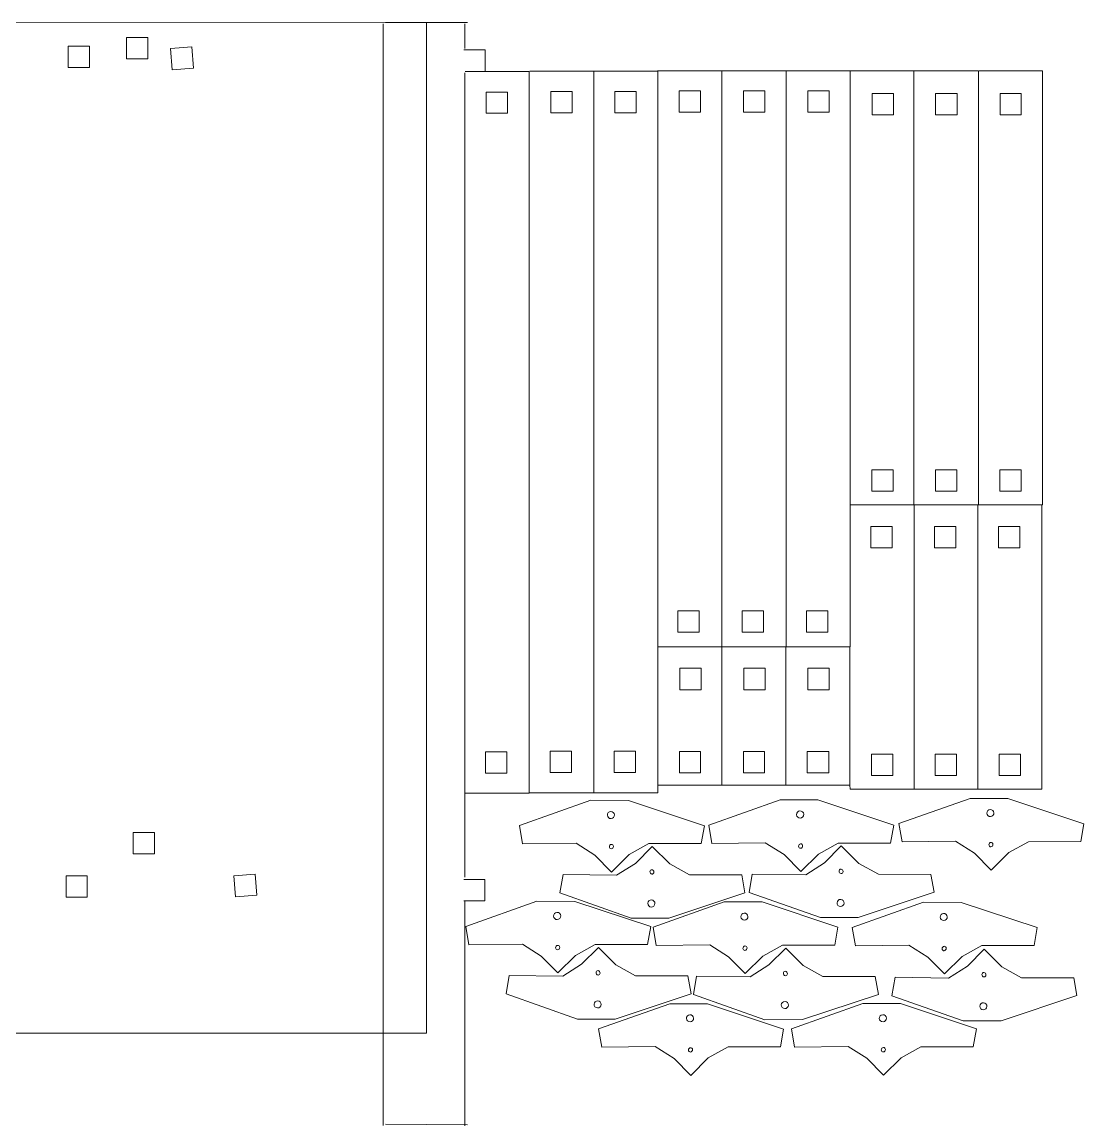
# Model space of a CAD drawing. Header units: inches. Extents: x -12 to 12, y -13.7 to 10.8.
# Drawn here: x -0.22 to 11.54, y -1.44 to 10.78 of the extents above; entities that cross this region are included whole.
import ezdxf

# ---------------------------------------------------------------- set-up
doc = ezdxf.new("R2010")
doc.units = ezdxf.units.IN
doc.header["$MEASUREMENT"] = 0
doc.layers.add('Layer 1', color=7, linetype='Continuous')

msp = doc.modelspace()

# ---------------------------------------------------------------- linework, layer by layer
at = {"layer": 'Layer 1', "color": 240, "lineweight": 9}
for points in [[(6.112, 2.247), (6.821, 2.247), (6.821, 10.238), (6.112, 10.238), (6.112, 2.247)], [(8.24, 3.862), (8.949, 3.862), (8.949, 10.24), (8.24, 10.24), (8.24, 3.862)], [(10.37, 5.437), (11.079, 5.437), (11.079, 10.24), (10.37, 10.24), (10.37, 5.437)], [(4.917, 9.771), (5.153, 9.771), (5.153, 10.007), (4.917, 10.007), (4.917, 9.771)], [(5.633, 9.776), (5.869, 9.776), (5.869, 10.012), (5.633, 10.012), (5.633, 9.776)], [(6.342, 9.776), (6.578, 9.776), (6.578, 10.012), (6.342, 10.012), (6.342, 9.776)], [(7.055, 9.784), (7.292, 9.784), (7.292, 10.02), (7.055, 10.02), (7.055, 9.784)], [(7.768, 9.784), (8.004, 9.784), (8.004, 10.02), (7.768, 10.02), (7.768, 9.784)], [(8.481, 9.784), (8.717, 9.784), (8.717, 10.02), (8.481, 10.02), (8.481, 9.784)], [(9.193, 9.755), (9.429, 9.755), (9.429, 9.992), (9.193, 9.992), (9.193, 9.755)], [(9.897, 9.755), (10.134, 9.755), (10.134, 9.992), (9.897, 9.992), (9.897, 9.755)], [(10.61, 9.755), (10.846, 9.755), (10.846, 9.992), (10.61, 9.992), (10.61, 9.755)], [(9.19, 5.587), (9.426, 5.587), (9.426, 5.823), (9.19, 5.823), (9.19, 5.587)], [(9.895, 5.587), (10.131, 5.587), (10.131, 5.823), (9.895, 5.823), (9.895, 5.587)], [(10.607, 5.587), (10.843, 5.587), (10.843, 5.823), (10.607, 5.823), (10.607, 5.587)], [(10.365, 2.287), (11.073, 2.287), (11.073, 5.437), (10.365, 5.437), (10.365, 2.287)], [(9.18, 4.958), (9.416, 4.958), (9.416, 5.194), (9.18, 5.194), (9.18, 4.958)], [(9.885, 4.958), (10.121, 4.958), (10.121, 5.194), (9.885, 5.194), (9.885, 4.958)], [(10.593, 4.958), (10.83, 4.958), (10.83, 5.194), (10.593, 5.194), (10.593, 4.958)], [(7.04, 4.024), (7.276, 4.024), (7.276, 4.261), (7.04, 4.261), (7.04, 4.024)], [(7.753, 4.024), (7.989, 4.024), (7.989, 4.261), (7.753, 4.261), (7.753, 4.024)], [(8.465, 4.024), (8.701, 4.024), (8.701, 4.261), (8.465, 4.261), (8.465, 4.024)], [(7.063, 3.388), (7.3, 3.388), (7.3, 3.625), (7.063, 3.625), (7.063, 3.388)], [(7.772, 3.388), (8.008, 3.388), (8.008, 3.625), (7.772, 3.625), (7.772, 3.388)], [(8.481, 3.388), (8.717, 3.388), (8.717, 3.625), (8.481, 3.625), (8.481, 3.388)], [(4.91, 2.465), (5.146, 2.465), (5.146, 2.701), (4.91, 2.701), (4.91, 2.465)], [(5.626, 2.47), (5.862, 2.47), (5.862, 2.706), (5.626, 2.706), (5.626, 2.47)], [(6.335, 2.47), (6.571, 2.47), (6.571, 2.706), (6.335, 2.706), (6.335, 2.47)], [(7.058, 2.466), (7.294, 2.466), (7.294, 2.703), (7.058, 2.703), (7.058, 2.466)], [(7.767, 2.466), (8.003, 2.466), (8.003, 2.703), (7.767, 2.703), (7.767, 2.466)], [(8.475, 2.466), (8.712, 2.466), (8.712, 2.703), (8.475, 2.703), (8.475, 2.466)], [(9.188, 2.437), (9.424, 2.437), (9.424, 2.673), (9.188, 2.673), (9.188, 2.437)], [(9.892, 2.437), (10.129, 2.437), (10.129, 2.673), (9.892, 2.673), (9.892, 2.437)], [(10.601, 2.437), (10.837, 2.437), (10.837, 2.673), (10.601, 2.673), (10.601, 2.437)]]:
    msp.add_lwpolyline(points, close=True, dxfattribs=at)
at = {"layer": 'Layer 1', "color": 250, "lineweight": 18}
msp.add_open_spline([(4.257, 10.776), (4.257, 10.776), (-11.985, 10.781), (-11.985, 10.781)], degree=3, dxfattribs=at)
msp.add_open_spline([(-11.969, -0.416), (-11.969, -0.416), (4.257, -0.416), (4.257, -0.416), (4.257, -0.416), (4.257, -0.416), (4.257, 10.776), (4.257, 10.776)], degree=3, knots=[0, 0, 0, 0, 0.333333, 0.333333, 0.333333, 0.333333, 1, 1, 1, 1], dxfattribs=at)
at = {"layer": 'Layer 1', "color": 240, "lineweight": 9}
for points in [[(3.778, -1.439), (3.778, -1.439), (3.778, 10.762), (3.778, 10.762)], [(3.804, 10.776), (3.804, 10.776), (4.71, 10.776), (4.71, 10.776)], [(4.683, 10.762), (4.683, 10.762), (4.683, 10.489), (4.683, 10.489)], [(4.683, 10.218), (4.683, 10.218), (4.683, 1.312), (4.683, 1.312)], [(6.112, 10.238), (6.112, 10.238), (5.403, 10.238), (5.403, 10.238)], [(7.524, 10.24), (7.524, 10.24), (6.815, 10.24), (6.815, 10.24)], [(9.661, 10.24), (9.661, 10.24), (8.953, 10.24), (8.953, 10.24)], [(8.953, 5.437), (8.953, 5.437), (9.661, 5.437), (9.661, 5.437)], [(6.815, 3.862), (6.815, 3.862), (7.524, 3.862), (7.524, 3.862)], [(8.238, 2.331), (8.238, 2.331), (7.53, 2.331), (7.53, 2.331)], [(5.403, 2.247), (5.403, 2.247), (6.112, 2.247), (6.112, 2.247)], [(9.656, 2.287), (9.656, 2.287), (10.365, 2.287), (10.365, 2.287)], [(4.683, 1.052), (4.683, 1.052), (4.683, -1.443), (4.683, -1.443)], [(3.78, -0.416), (3.78, -0.416), (-11.969, -0.416), (-11.969, -0.416)], [(4.71, -1.429), (4.71, -1.429), (3.804, -1.425), (3.804, -1.425)]]:
    msp.add_open_spline(points, degree=3, dxfattribs=at)
for points, knots in [([(0.289, 10.278), (0.289, 10.278), (0.289, 10.514), (0.289, 10.514), (0.289, 10.514), (0.289, 10.514), (0.525, 10.514), (0.525, 10.514), (0.525, 10.514), (0.525, 10.514), (0.525, 10.278), (0.525, 10.278), (0.525, 10.278), (0.525, 10.278), (0.289, 10.278), (0.289, 10.278)], [0, 0, 0, 0, 0.2, 0.2, 0.2, 0.2, 0.4, 0.4, 0.4, 0.4, 0.6, 0.6, 0.6, 0.6, 1, 1, 1, 1]), ([(0.935, 10.373), (0.935, 10.373), (0.935, 10.609), (0.935, 10.609), (0.935, 10.609), (0.935, 10.609), (1.171, 10.609), (1.171, 10.609), (1.171, 10.609), (1.171, 10.609), (1.171, 10.373), (1.171, 10.373), (1.171, 10.373), (1.171, 10.373), (0.935, 10.373), (0.935, 10.373)], [0, 0, 0, 0, 0.2, 0.2, 0.2, 0.2, 0.4, 0.4, 0.4, 0.4, 0.6, 0.6, 0.6, 0.6, 1, 1, 1, 1]), ([(1.44, 10.253), (1.44, 10.253), (1.421, 10.489), (1.421, 10.489), (1.421, 10.489), (1.421, 10.489), (1.657, 10.507), (1.657, 10.507), (1.657, 10.507), (1.657, 10.507), (1.675, 10.272), (1.675, 10.272), (1.675, 10.272), (1.675, 10.272), (1.44, 10.253), (1.44, 10.253)], [0, 0, 0, 0, 0.2, 0.2, 0.2, 0.2, 0.4, 0.4, 0.4, 0.4, 0.6, 0.6, 0.6, 0.6, 1, 1, 1, 1]), ([(4.67, 10.474), (4.67, 10.474), (4.907, 10.474), (4.907, 10.474), (4.907, 10.474), (4.907, 10.474), (4.907, 10.237), (4.907, 10.237)], [0, 0, 0, 0, 0.333333, 0.333333, 0.333333, 0.333333, 1, 1, 1, 1]), ([(4.687, 2.241), (4.687, 2.241), (5.396, 2.241), (5.396, 2.241), (5.396, 2.241), (5.396, 2.241), (5.396, 10.233), (5.396, 10.233), (5.396, 10.233), (5.396, 10.233), (4.687, 10.233), (4.687, 10.233)], [0, 0, 0, 0, 0.25, 0.25, 0.25, 0.25, 0.5, 0.5, 0.5, 0.5, 1, 1, 1, 1]), ([(8.236, 10.24), (8.236, 10.24), (7.528, 10.24), (7.528, 10.24), (7.528, 10.24), (7.528, 10.24), (7.528, 3.862), (7.528, 3.862), (7.528, 3.862), (7.528, 3.862), (8.236, 3.862), (8.236, 3.862)], [0, 0, 0, 0, 0.25, 0.25, 0.25, 0.25, 0.5, 0.5, 0.5, 0.5, 1, 1, 1, 1]), ([(10.366, 10.24), (10.366, 10.24), (9.657, 10.24), (9.657, 10.24), (9.657, 10.24), (9.657, 10.24), (9.657, 5.437), (9.657, 5.437), (9.657, 5.437), (9.657, 5.437), (10.366, 5.437), (10.366, 5.437)], [0, 0, 0, 0, 0.25, 0.25, 0.25, 0.25, 0.5, 0.5, 0.5, 0.5, 1, 1, 1, 1]), ([(8.947, 2.331), (8.947, 2.331), (8.951, 2.287), (8.951, 2.287), (8.951, 2.287), (8.951, 2.287), (9.66, 2.287), (9.66, 2.287), (9.66, 2.287), (9.66, 2.287), (9.66, 5.437), (9.66, 5.437)], [0, 0, 0, 0, 0.25, 0.25, 0.25, 0.25, 0.5, 0.5, 0.5, 0.5, 1, 1, 1, 1]), ([(7.53, 3.867), (7.53, 3.867), (7.53, 2.331), (7.53, 2.331), (7.53, 2.331), (7.53, 2.331), (6.821, 2.331), (6.821, 2.331)], [0, 0, 0, 0, 0.333333, 0.333333, 0.333333, 0.333333, 1, 1, 1, 1]), ([(8.947, 3.867), (8.947, 3.867), (8.947, 2.331), (8.947, 2.331), (8.947, 2.331), (8.947, 2.331), (8.238, 2.331), (8.238, 2.331), (8.238, 2.331), (8.238, 2.331), (8.238, 3.867), (8.238, 3.867)], [0, 0, 0, 0, 0.25, 0.25, 0.25, 0.25, 0.5, 0.5, 0.5, 0.5, 1, 1, 1, 1]), ([(5.322, 1.68), (5.322, 1.68), (5.915, 1.688), (5.915, 1.688), (5.915, 1.688), (5.915, 1.688), (6.123, 1.556), (6.123, 1.556), (6.123, 1.556), (6.123, 1.556), (6.308, 1.369), (6.308, 1.369), (6.308, 1.369), (6.308, 1.369), (6.503, 1.562), (6.503, 1.562), (6.503, 1.562), (6.503, 1.562), (6.721, 1.683), (6.721, 1.683), (6.721, 1.683), (6.721, 1.683), (7.301, 1.684), (7.301, 1.684), (7.301, 1.684), (7.301, 1.684), (7.336, 1.882), (7.336, 1.882), (7.336, 1.882), (7.336, 1.882), (6.495, 2.162), (6.495, 2.162), (6.495, 2.162), (6.495, 2.162), (6.077, 2.163), (6.077, 2.163), (6.077, 2.163), (6.077, 2.163), (5.288, 1.883), (5.288, 1.883), (5.288, 1.883), (5.288, 1.883), (5.322, 1.68), (5.322, 1.68)], [0, 0, 0, 0, 0.083333, 0.083333, 0.083333, 0.083333, 0.166667, 0.166667, 0.166667, 0.166667, 0.25, 0.25, 0.25, 0.25, 0.333333, 0.333333, 0.333333, 0.333333, 0.416667, 0.416667, 0.416667, 0.416667, 0.5, 0.5, 0.5, 0.5, 0.583333, 0.583333, 0.583333, 0.583333, 0.666667, 0.666667, 0.666667, 0.666667, 0.75, 0.75, 0.75, 0.75, 0.833333, 0.833333, 0.833333, 0.833333, 1, 1, 1, 1]), ([(7.418, 1.685), (7.418, 1.685), (8.01, 1.693), (8.01, 1.693), (8.01, 1.693), (8.01, 1.693), (8.219, 1.562), (8.219, 1.562), (8.219, 1.562), (8.219, 1.562), (8.404, 1.375), (8.404, 1.375), (8.404, 1.375), (8.404, 1.375), (8.599, 1.568), (8.599, 1.568), (8.599, 1.568), (8.599, 1.568), (8.817, 1.689), (8.817, 1.689), (8.817, 1.689), (8.817, 1.689), (9.397, 1.689), (9.397, 1.689), (9.397, 1.689), (9.397, 1.689), (9.432, 1.887), (9.432, 1.887), (9.432, 1.887), (9.432, 1.887), (8.591, 2.168), (8.591, 2.168), (8.591, 2.168), (8.591, 2.168), (8.173, 2.168), (8.173, 2.168), (8.173, 2.168), (8.173, 2.168), (7.383, 1.889), (7.383, 1.889), (7.383, 1.889), (7.383, 1.889), (7.418, 1.685), (7.418, 1.685)], [0, 0, 0, 0, 0.083333, 0.083333, 0.083333, 0.083333, 0.166667, 0.166667, 0.166667, 0.166667, 0.25, 0.25, 0.25, 0.25, 0.333333, 0.333333, 0.333333, 0.333333, 0.416667, 0.416667, 0.416667, 0.416667, 0.5, 0.5, 0.5, 0.5, 0.583333, 0.583333, 0.583333, 0.583333, 0.666667, 0.666667, 0.666667, 0.666667, 0.75, 0.75, 0.75, 0.75, 0.833333, 0.833333, 0.833333, 0.833333, 1, 1, 1, 1]), ([(9.525, 1.702), (9.525, 1.702), (10.118, 1.71), (10.118, 1.71), (10.118, 1.71), (10.118, 1.71), (10.326, 1.578), (10.326, 1.578), (10.326, 1.578), (10.326, 1.578), (10.512, 1.391), (10.512, 1.391), (10.512, 1.391), (10.512, 1.391), (10.706, 1.584), (10.706, 1.584), (10.706, 1.584), (10.706, 1.584), (10.925, 1.705), (10.925, 1.705), (10.925, 1.705), (10.925, 1.705), (11.504, 1.706), (11.504, 1.706), (11.504, 1.706), (11.504, 1.706), (11.539, 1.904), (11.539, 1.904), (11.539, 1.904), (11.539, 1.904), (10.698, 2.184), (10.698, 2.184), (10.698, 2.184), (10.698, 2.184), (10.28, 2.185), (10.28, 2.185), (10.28, 2.185), (10.28, 2.185), (9.491, 1.905), (9.491, 1.905), (9.491, 1.905), (9.491, 1.905), (9.525, 1.702), (9.525, 1.702)], [0, 0, 0, 0, 0.083333, 0.083333, 0.083333, 0.083333, 0.166667, 0.166667, 0.166667, 0.166667, 0.25, 0.25, 0.25, 0.25, 0.333333, 0.333333, 0.333333, 0.333333, 0.416667, 0.416667, 0.416667, 0.416667, 0.5, 0.5, 0.5, 0.5, 0.583333, 0.583333, 0.583333, 0.583333, 0.666667, 0.666667, 0.666667, 0.666667, 0.75, 0.75, 0.75, 0.75, 0.833333, 0.833333, 0.833333, 0.833333, 1, 1, 1, 1]), ([(6.286, 1.963), (6.307, 1.956), (6.329, 1.967), (6.337, 1.987), (6.337, 1.987), (6.344, 2.007), (6.334, 2.03), (6.313, 2.037), (6.313, 2.037), (6.293, 2.045), (6.27, 2.034), (6.263, 2.014), (6.263, 2.014), (6.255, 1.993), (6.266, 1.971), (6.286, 1.963)], [0, 0, 0, 0, 0.2, 0.2, 0.2, 0.2, 0.4, 0.4, 0.4, 0.4, 0.6, 0.6, 0.6, 0.6, 1, 1, 1, 1]), ([(8.382, 1.969), (8.403, 1.962), (8.425, 1.972), (8.433, 1.993), (8.433, 1.993), (8.44, 2.013), (8.43, 2.036), (8.409, 2.043), (8.409, 2.043), (8.389, 2.05), (8.366, 2.04), (8.359, 2.019), (8.359, 2.019), (8.351, 1.999), (8.362, 1.976), (8.382, 1.969)], [0, 0, 0, 0, 0.2, 0.2, 0.2, 0.2, 0.4, 0.4, 0.4, 0.4, 0.6, 0.6, 0.6, 0.6, 1, 1, 1, 1]), ([(10.49, 1.985), (10.51, 1.978), (10.533, 1.988), (10.54, 2.009), (10.54, 2.009), (10.547, 2.029), (10.537, 2.052), (10.516, 2.059), (10.516, 2.059), (10.496, 2.067), (10.473, 2.056), (10.466, 2.036), (10.466, 2.036), (10.459, 2.015), (10.469, 1.993), (10.49, 1.985)], [0, 0, 0, 0, 0.2, 0.2, 0.2, 0.2, 0.4, 0.4, 0.4, 0.4, 0.6, 0.6, 0.6, 0.6, 1, 1, 1, 1]), ([(1.007, 1.571), (1.007, 1.571), (1.007, 1.807), (1.007, 1.807), (1.007, 1.807), (1.007, 1.807), (1.243, 1.807), (1.243, 1.807), (1.243, 1.807), (1.243, 1.807), (1.243, 1.571), (1.243, 1.571), (1.243, 1.571), (1.243, 1.571), (1.007, 1.571), (1.007, 1.571)], [0, 0, 0, 0, 0.2, 0.2, 0.2, 0.2, 0.4, 0.4, 0.4, 0.4, 0.6, 0.6, 0.6, 0.6, 1, 1, 1, 1]), ([(5.77, 1.341), (5.77, 1.341), (6.362, 1.333), (6.362, 1.333), (6.362, 1.333), (6.362, 1.333), (6.571, 1.465), (6.571, 1.465), (6.571, 1.465), (6.571, 1.465), (6.756, 1.652), (6.756, 1.652), (6.756, 1.652), (6.756, 1.652), (6.951, 1.459), (6.951, 1.459), (6.951, 1.459), (6.951, 1.459), (7.169, 1.338), (7.169, 1.338), (7.169, 1.338), (7.169, 1.338), (7.749, 1.337), (7.749, 1.337), (7.749, 1.337), (7.749, 1.337), (7.784, 1.139), (7.784, 1.139), (7.784, 1.139), (7.784, 1.139), (6.943, 0.859), (6.943, 0.859), (6.943, 0.859), (6.943, 0.859), (6.525, 0.858), (6.525, 0.858), (6.525, 0.858), (6.525, 0.858), (5.735, 1.138), (5.735, 1.138), (5.735, 1.138), (5.735, 1.138), (5.77, 1.341), (5.77, 1.341)], [0, 0, 0, 0, 0.083333, 0.083333, 0.083333, 0.083333, 0.166667, 0.166667, 0.166667, 0.166667, 0.25, 0.25, 0.25, 0.25, 0.333333, 0.333333, 0.333333, 0.333333, 0.416667, 0.416667, 0.416667, 0.416667, 0.5, 0.5, 0.5, 0.5, 0.583333, 0.583333, 0.583333, 0.583333, 0.666667, 0.666667, 0.666667, 0.666667, 0.75, 0.75, 0.75, 0.75, 0.833333, 0.833333, 0.833333, 0.833333, 1, 1, 1, 1]), ([(6.297, 1.628), (6.309, 1.623), (6.322, 1.63), (6.326, 1.643), (6.326, 1.643), (6.331, 1.656), (6.325, 1.67), (6.314, 1.674), (6.314, 1.674), (6.302, 1.678), (6.289, 1.671), (6.285, 1.658), (6.285, 1.658), (6.28, 1.645), (6.286, 1.632), (6.297, 1.628)], [0, 0, 0, 0, 0.2, 0.2, 0.2, 0.2, 0.4, 0.4, 0.4, 0.4, 0.6, 0.6, 0.6, 0.6, 1, 1, 1, 1]), ([(7.866, 1.347), (7.866, 1.347), (8.458, 1.339), (8.458, 1.339), (8.458, 1.339), (8.458, 1.339), (8.667, 1.471), (8.667, 1.471), (8.667, 1.471), (8.667, 1.471), (8.852, 1.658), (8.852, 1.658), (8.852, 1.658), (8.852, 1.658), (9.047, 1.465), (9.047, 1.465), (9.047, 1.465), (9.047, 1.465), (9.265, 1.344), (9.265, 1.344), (9.265, 1.344), (9.265, 1.344), (9.845, 1.343), (9.845, 1.343), (9.845, 1.343), (9.845, 1.343), (9.88, 1.145), (9.88, 1.145), (9.88, 1.145), (9.88, 1.145), (9.039, 0.865), (9.039, 0.865), (9.039, 0.865), (9.039, 0.865), (8.621, 0.864), (8.621, 0.864), (8.621, 0.864), (8.621, 0.864), (7.831, 1.144), (7.831, 1.144), (7.831, 1.144), (7.831, 1.144), (7.866, 1.347), (7.866, 1.347)], [0, 0, 0, 0, 0.083333, 0.083333, 0.083333, 0.083333, 0.166667, 0.166667, 0.166667, 0.166667, 0.25, 0.25, 0.25, 0.25, 0.333333, 0.333333, 0.333333, 0.333333, 0.416667, 0.416667, 0.416667, 0.416667, 0.5, 0.5, 0.5, 0.5, 0.583333, 0.583333, 0.583333, 0.583333, 0.666667, 0.666667, 0.666667, 0.666667, 0.75, 0.75, 0.75, 0.75, 0.833333, 0.833333, 0.833333, 0.833333, 1, 1, 1, 1]), ([(8.393, 1.633), (8.405, 1.629), (8.418, 1.636), (8.422, 1.649), (8.422, 1.649), (8.427, 1.662), (8.421, 1.676), (8.41, 1.68), (8.41, 1.68), (8.398, 1.684), (8.385, 1.677), (8.381, 1.664), (8.381, 1.664), (8.376, 1.651), (8.382, 1.637), (8.393, 1.633)], [0, 0, 0, 0, 0.2, 0.2, 0.2, 0.2, 0.4, 0.4, 0.4, 0.4, 0.6, 0.6, 0.6, 0.6, 1, 1, 1, 1]), ([(10.5, 1.649), (10.512, 1.645), (10.525, 1.652), (10.53, 1.665), (10.53, 1.665), (10.534, 1.678), (10.529, 1.692), (10.517, 1.696), (10.517, 1.696), (10.506, 1.7), (10.493, 1.693), (10.488, 1.68), (10.488, 1.68), (10.483, 1.667), (10.489, 1.654), (10.5, 1.649)], [0, 0, 0, 0, 0.2, 0.2, 0.2, 0.2, 0.4, 0.4, 0.4, 0.4, 0.6, 0.6, 0.6, 0.6, 1, 1, 1, 1]), ([(2.143, 1.093), (2.143, 1.093), (2.124, 1.328), (2.124, 1.328), (2.124, 1.328), (2.124, 1.328), (2.36, 1.347), (2.36, 1.347), (2.36, 1.347), (2.36, 1.347), (2.378, 1.111), (2.378, 1.111), (2.378, 1.111), (2.378, 1.111), (2.143, 1.093), (2.143, 1.093)], [0, 0, 0, 0, 0.2, 0.2, 0.2, 0.2, 0.4, 0.4, 0.4, 0.4, 0.6, 0.6, 0.6, 0.6, 1, 1, 1, 1]), ([(6.745, 1.394), (6.757, 1.398), (6.77, 1.391), (6.774, 1.378), (6.774, 1.378), (6.779, 1.365), (6.773, 1.351), (6.762, 1.347), (6.762, 1.347), (6.75, 1.343), (6.737, 1.35), (6.733, 1.363), (6.733, 1.363), (6.728, 1.376), (6.734, 1.39), (6.745, 1.394)], [0, 0, 0, 0, 0.2, 0.2, 0.2, 0.2, 0.4, 0.4, 0.4, 0.4, 0.6, 0.6, 0.6, 0.6, 1, 1, 1, 1]), ([(8.841, 1.399), (8.852, 1.403), (8.866, 1.396), (8.87, 1.384), (8.87, 1.384), (8.875, 1.371), (8.869, 1.357), (8.858, 1.353), (8.858, 1.353), (8.846, 1.349), (8.833, 1.356), (8.829, 1.369), (8.829, 1.369), (8.824, 1.381), (8.83, 1.395), (8.841, 1.399)], [0, 0, 0, 0, 0.2, 0.2, 0.2, 0.2, 0.4, 0.4, 0.4, 0.4, 0.6, 0.6, 0.6, 0.6, 1, 1, 1, 1]), ([(0.264, 1.09), (0.264, 1.09), (0.264, 1.327), (0.264, 1.327), (0.264, 1.327), (0.264, 1.327), (0.5, 1.327), (0.5, 1.327), (0.5, 1.327), (0.5, 1.327), (0.5, 1.09), (0.5, 1.09), (0.5, 1.09), (0.5, 1.09), (0.264, 1.09), (0.264, 1.09)], [0, 0, 0, 0, 0.2, 0.2, 0.2, 0.2, 0.4, 0.4, 0.4, 0.4, 0.6, 0.6, 0.6, 0.6, 1, 1, 1, 1]), ([(4.669, 1.286), (4.669, 1.286), (4.905, 1.286), (4.905, 1.286), (4.905, 1.286), (4.905, 1.286), (4.905, 1.05), (4.905, 1.05), (4.905, 1.05), (4.905, 1.05), (4.669, 1.05), (4.669, 1.05)], [0, 0, 0, 0, 0.25, 0.25, 0.25, 0.25, 0.5, 0.5, 0.5, 0.5, 1, 1, 1, 1]), ([(4.726, 0.562), (4.726, 0.562), (5.319, 0.57), (5.319, 0.57), (5.319, 0.57), (5.319, 0.57), (5.527, 0.438), (5.527, 0.438), (5.527, 0.438), (5.527, 0.438), (5.713, 0.251), (5.713, 0.251), (5.713, 0.251), (5.713, 0.251), (5.907, 0.444), (5.907, 0.444), (5.907, 0.444), (5.907, 0.444), (6.126, 0.565), (6.126, 0.565), (6.126, 0.565), (6.126, 0.565), (6.705, 0.566), (6.705, 0.566), (6.705, 0.566), (6.705, 0.566), (6.741, 0.764), (6.741, 0.764), (6.741, 0.764), (6.741, 0.764), (5.899, 1.044), (5.899, 1.044), (5.899, 1.044), (5.899, 1.044), (5.481, 1.045), (5.481, 1.045), (5.481, 1.045), (5.481, 1.045), (4.692, 0.765), (4.692, 0.765), (4.692, 0.765), (4.692, 0.765), (4.726, 0.562), (4.726, 0.562)], [0, 0, 0, 0, 0.083333, 0.083333, 0.083333, 0.083333, 0.166667, 0.166667, 0.166667, 0.166667, 0.25, 0.25, 0.25, 0.25, 0.333333, 0.333333, 0.333333, 0.333333, 0.416667, 0.416667, 0.416667, 0.416667, 0.5, 0.5, 0.5, 0.5, 0.583333, 0.583333, 0.583333, 0.583333, 0.666667, 0.666667, 0.666667, 0.666667, 0.75, 0.75, 0.75, 0.75, 0.833333, 0.833333, 0.833333, 0.833333, 1, 1, 1, 1]), ([(6.734, 1.058), (6.755, 1.065), (6.777, 1.055), (6.785, 1.034), (6.785, 1.034), (6.792, 1.014), (6.782, 0.991), (6.761, 0.984), (6.761, 0.984), (6.741, 0.976), (6.718, 0.987), (6.711, 1.007), (6.711, 1.007), (6.703, 1.028), (6.714, 1.05), (6.734, 1.058)], [0, 0, 0, 0, 0.2, 0.2, 0.2, 0.2, 0.4, 0.4, 0.4, 0.4, 0.6, 0.6, 0.6, 0.6, 1, 1, 1, 1]), ([(6.801, 0.555), (6.801, 0.555), (7.394, 0.563), (7.394, 0.563), (7.394, 0.563), (7.394, 0.563), (7.602, 0.431), (7.602, 0.431), (7.602, 0.431), (7.602, 0.431), (7.788, 0.244), (7.788, 0.244), (7.788, 0.244), (7.788, 0.244), (7.982, 0.437), (7.982, 0.437), (7.982, 0.437), (7.982, 0.437), (8.201, 0.558), (8.201, 0.558), (8.201, 0.558), (8.201, 0.558), (8.78, 0.559), (8.78, 0.559), (8.78, 0.559), (8.78, 0.559), (8.815, 0.757), (8.815, 0.757), (8.815, 0.757), (8.815, 0.757), (7.974, 1.037), (7.974, 1.037), (7.974, 1.037), (7.974, 1.037), (7.556, 1.038), (7.556, 1.038), (7.556, 1.038), (7.556, 1.038), (6.767, 0.758), (6.767, 0.758), (6.767, 0.758), (6.767, 0.758), (6.801, 0.555), (6.801, 0.555)], [0, 0, 0, 0, 0.083333, 0.083333, 0.083333, 0.083333, 0.166667, 0.166667, 0.166667, 0.166667, 0.25, 0.25, 0.25, 0.25, 0.333333, 0.333333, 0.333333, 0.333333, 0.416667, 0.416667, 0.416667, 0.416667, 0.5, 0.5, 0.5, 0.5, 0.583333, 0.583333, 0.583333, 0.583333, 0.666667, 0.666667, 0.666667, 0.666667, 0.75, 0.75, 0.75, 0.75, 0.833333, 0.833333, 0.833333, 0.833333, 1, 1, 1, 1]), ([(8.83, 1.063), (8.851, 1.071), (8.873, 1.06), (8.881, 1.04), (8.881, 1.04), (8.888, 1.019), (8.877, 0.997), (8.857, 0.989), (8.857, 0.989), (8.837, 0.982), (8.814, 0.993), (8.807, 1.013), (8.807, 1.013), (8.799, 1.033), (8.81, 1.056), (8.83, 1.063)], [0, 0, 0, 0, 0.2, 0.2, 0.2, 0.2, 0.4, 0.4, 0.4, 0.4, 0.6, 0.6, 0.6, 0.6, 1, 1, 1, 1]), ([(9.008, 0.551), (9.008, 0.551), (9.6, 0.559), (9.6, 0.559), (9.6, 0.559), (9.6, 0.559), (9.809, 0.427), (9.809, 0.427), (9.809, 0.427), (9.809, 0.427), (9.994, 0.24), (9.994, 0.24), (9.994, 0.24), (9.994, 0.24), (10.189, 0.433), (10.189, 0.433), (10.189, 0.433), (10.189, 0.433), (10.407, 0.554), (10.407, 0.554), (10.407, 0.554), (10.407, 0.554), (10.987, 0.555), (10.987, 0.555), (10.987, 0.555), (10.987, 0.555), (11.022, 0.753), (11.022, 0.753), (11.022, 0.753), (11.022, 0.753), (10.181, 1.033), (10.181, 1.033), (10.181, 1.033), (10.181, 1.033), (9.763, 1.034), (9.763, 1.034), (9.763, 1.034), (9.763, 1.034), (8.973, 0.754), (8.973, 0.754), (8.973, 0.754), (8.973, 0.754), (9.008, 0.551), (9.008, 0.551)], [0, 0, 0, 0, 0.083333, 0.083333, 0.083333, 0.083333, 0.166667, 0.166667, 0.166667, 0.166667, 0.25, 0.25, 0.25, 0.25, 0.333333, 0.333333, 0.333333, 0.333333, 0.416667, 0.416667, 0.416667, 0.416667, 0.5, 0.5, 0.5, 0.5, 0.583333, 0.583333, 0.583333, 0.583333, 0.666667, 0.666667, 0.666667, 0.666667, 0.75, 0.75, 0.75, 0.75, 0.833333, 0.833333, 0.833333, 0.833333, 1, 1, 1, 1]), ([(5.691, 0.845), (5.711, 0.838), (5.734, 0.849), (5.741, 0.869), (5.741, 0.869), (5.749, 0.89), (5.738, 0.912), (5.718, 0.92), (5.718, 0.92), (5.697, 0.927), (5.674, 0.916), (5.667, 0.896), (5.667, 0.896), (5.66, 0.875), (5.67, 0.853), (5.691, 0.845)], [0, 0, 0, 0, 0.2, 0.2, 0.2, 0.2, 0.4, 0.4, 0.4, 0.4, 0.6, 0.6, 0.6, 0.6, 1, 1, 1, 1]), ([(7.766, 0.838), (7.786, 0.831), (7.809, 0.842), (7.816, 0.862), (7.816, 0.862), (7.823, 0.882), (7.813, 0.905), (7.792, 0.912), (7.792, 0.912), (7.772, 0.92), (7.749, 0.909), (7.742, 0.889), (7.742, 0.889), (7.734, 0.868), (7.745, 0.846), (7.766, 0.838)], [0, 0, 0, 0, 0.2, 0.2, 0.2, 0.2, 0.4, 0.4, 0.4, 0.4, 0.6, 0.6, 0.6, 0.6, 1, 1, 1, 1]), ([(9.972, 0.834), (9.993, 0.827), (10.015, 0.838), (10.023, 0.858), (10.023, 0.858), (10.03, 0.878), (10.019, 0.901), (9.999, 0.908), (9.999, 0.908), (9.979, 0.916), (9.956, 0.905), (9.949, 0.885), (9.949, 0.885), (9.941, 0.864), (9.952, 0.842), (9.972, 0.834)], [0, 0, 0, 0, 0.2, 0.2, 0.2, 0.2, 0.4, 0.4, 0.4, 0.4, 0.6, 0.6, 0.6, 0.6, 1, 1, 1, 1]), ([(5.174, 0.224), (5.174, 0.224), (5.767, 0.216), (5.767, 0.216), (5.767, 0.216), (5.767, 0.216), (5.975, 0.347), (5.975, 0.347), (5.975, 0.347), (5.975, 0.347), (6.161, 0.534), (6.161, 0.534), (6.161, 0.534), (6.161, 0.534), (6.355, 0.341), (6.355, 0.341), (6.355, 0.341), (6.355, 0.341), (6.574, 0.22), (6.574, 0.22), (6.574, 0.22), (6.574, 0.22), (7.153, 0.22), (7.153, 0.22), (7.153, 0.22), (7.153, 0.22), (7.189, 0.021), (7.189, 0.021), (7.189, 0.021), (7.189, 0.021), (6.347, -0.259), (6.347, -0.259), (6.347, -0.259), (6.347, -0.259), (5.929, -0.259), (5.929, -0.259), (5.929, -0.259), (5.929, -0.259), (5.14, 0.02), (5.14, 0.02), (5.14, 0.02), (5.14, 0.02), (5.174, 0.224), (5.174, 0.224)], [0, 0, 0, 0, 0.083333, 0.083333, 0.083333, 0.083333, 0.166667, 0.166667, 0.166667, 0.166667, 0.25, 0.25, 0.25, 0.25, 0.333333, 0.333333, 0.333333, 0.333333, 0.416667, 0.416667, 0.416667, 0.416667, 0.5, 0.5, 0.5, 0.5, 0.583333, 0.583333, 0.583333, 0.583333, 0.666667, 0.666667, 0.666667, 0.666667, 0.75, 0.75, 0.75, 0.75, 0.833333, 0.833333, 0.833333, 0.833333, 1, 1, 1, 1]), ([(5.701, 0.51), (5.713, 0.505), (5.726, 0.512), (5.731, 0.525), (5.731, 0.525), (5.735, 0.538), (5.73, 0.552), (5.718, 0.556), (5.718, 0.556), (5.707, 0.56), (5.694, 0.553), (5.689, 0.54), (5.689, 0.54), (5.684, 0.528), (5.69, 0.514), (5.701, 0.51)], [0, 0, 0, 0, 0.2, 0.2, 0.2, 0.2, 0.4, 0.4, 0.4, 0.4, 0.6, 0.6, 0.6, 0.6, 1, 1, 1, 1]), ([(7.249, 0.216), (7.249, 0.216), (7.842, 0.208), (7.842, 0.208), (7.842, 0.208), (7.842, 0.208), (8.05, 0.34), (8.05, 0.34), (8.05, 0.34), (8.05, 0.34), (8.236, 0.527), (8.236, 0.527), (8.236, 0.527), (8.236, 0.527), (8.43, 0.334), (8.43, 0.334), (8.43, 0.334), (8.43, 0.334), (8.648, 0.213), (8.648, 0.213), (8.648, 0.213), (8.648, 0.213), (9.228, 0.212), (9.228, 0.212), (9.228, 0.212), (9.228, 0.212), (9.263, 0.014), (9.263, 0.014), (9.263, 0.014), (9.263, 0.014), (8.422, -0.266), (8.422, -0.266), (8.422, -0.266), (8.422, -0.266), (8.004, -0.267), (8.004, -0.267), (8.004, -0.267), (8.004, -0.267), (7.215, 0.013), (7.215, 0.013), (7.215, 0.013), (7.215, 0.013), (7.249, 0.216), (7.249, 0.216)], [0, 0, 0, 0, 0.083333, 0.083333, 0.083333, 0.083333, 0.166667, 0.166667, 0.166667, 0.166667, 0.25, 0.25, 0.25, 0.25, 0.333333, 0.333333, 0.333333, 0.333333, 0.416667, 0.416667, 0.416667, 0.416667, 0.5, 0.5, 0.5, 0.5, 0.583333, 0.583333, 0.583333, 0.583333, 0.666667, 0.666667, 0.666667, 0.666667, 0.75, 0.75, 0.75, 0.75, 0.833333, 0.833333, 0.833333, 0.833333, 1, 1, 1, 1]), ([(7.776, 0.503), (7.788, 0.498), (7.801, 0.505), (7.806, 0.518), (7.806, 0.518), (7.81, 0.531), (7.805, 0.545), (7.793, 0.549), (7.793, 0.549), (7.782, 0.553), (7.769, 0.546), (7.764, 0.533), (7.764, 0.533), (7.759, 0.52), (7.765, 0.507), (7.776, 0.503)], [0, 0, 0, 0, 0.2, 0.2, 0.2, 0.2, 0.4, 0.4, 0.4, 0.4, 0.6, 0.6, 0.6, 0.6, 1, 1, 1, 1]), ([(9.448, 0.203), (9.448, 0.203), (10.04, 0.195), (10.04, 0.195), (10.04, 0.195), (10.04, 0.195), (10.249, 0.327), (10.249, 0.327), (10.249, 0.327), (10.249, 0.327), (10.434, 0.514), (10.434, 0.514), (10.434, 0.514), (10.434, 0.514), (10.629, 0.32), (10.629, 0.32), (10.629, 0.32), (10.629, 0.32), (10.847, 0.199), (10.847, 0.199), (10.847, 0.199), (10.847, 0.199), (11.427, 0.199), (11.427, 0.199), (11.427, 0.199), (11.427, 0.199), (11.462, 0.001), (11.462, 0.001), (11.462, 0.001), (11.462, 0.001), (10.621, -0.28), (10.621, -0.28), (10.621, -0.28), (10.621, -0.28), (10.203, -0.28), (10.203, -0.28), (10.203, -0.28), (10.203, -0.28), (9.413, -0.001), (9.413, -0.001), (9.413, -0.001), (9.413, -0.001), (9.448, 0.203), (9.448, 0.203)], [0, 0, 0, 0, 0.083333, 0.083333, 0.083333, 0.083333, 0.166667, 0.166667, 0.166667, 0.166667, 0.25, 0.25, 0.25, 0.25, 0.333333, 0.333333, 0.333333, 0.333333, 0.416667, 0.416667, 0.416667, 0.416667, 0.5, 0.5, 0.5, 0.5, 0.583333, 0.583333, 0.583333, 0.583333, 0.666667, 0.666667, 0.666667, 0.666667, 0.75, 0.75, 0.75, 0.75, 0.833333, 0.833333, 0.833333, 0.833333, 1, 1, 1, 1]), ([(9.983, 0.498), (9.995, 0.494), (10.008, 0.501), (10.012, 0.514), (10.012, 0.514), (10.017, 0.527), (10.011, 0.541), (10, 0.545), (10, 0.545), (9.988, 0.549), (9.975, 0.542), (9.971, 0.529), (9.971, 0.529), (9.966, 0.516), (9.972, 0.503), (9.983, 0.498)], [0, 0, 0, 0, 0.2, 0.2, 0.2, 0.2, 0.4, 0.4, 0.4, 0.4, 0.6, 0.6, 0.6, 0.6, 1, 1, 1, 1]), ([(6.149, 0.276), (6.161, 0.28), (6.174, 0.273), (6.179, 0.26), (6.179, 0.26), (6.183, 0.247), (6.178, 0.233), (6.166, 0.229), (6.166, 0.229), (6.155, 0.225), (6.142, 0.232), (6.137, 0.245), (6.137, 0.245), (6.132, 0.258), (6.138, 0.272), (6.149, 0.276)], [0, 0, 0, 0, 0.2, 0.2, 0.2, 0.2, 0.4, 0.4, 0.4, 0.4, 0.6, 0.6, 0.6, 0.6, 1, 1, 1, 1]), ([(8.224, 0.269), (8.236, 0.273), (8.249, 0.266), (8.253, 0.253), (8.253, 0.253), (8.258, 0.24), (8.253, 0.226), (8.241, 0.222), (8.241, 0.222), (8.23, 0.218), (8.216, 0.225), (8.212, 0.238), (8.212, 0.238), (8.207, 0.251), (8.213, 0.265), (8.224, 0.269)], [0, 0, 0, 0, 0.2, 0.2, 0.2, 0.2, 0.4, 0.4, 0.4, 0.4, 0.6, 0.6, 0.6, 0.6, 1, 1, 1, 1]), ([(10.423, 0.255), (10.435, 0.259), (10.448, 0.252), (10.452, 0.239), (10.452, 0.239), (10.457, 0.226), (10.451, 0.213), (10.44, 0.209), (10.44, 0.209), (10.428, 0.204), (10.415, 0.211), (10.411, 0.224), (10.411, 0.224), (10.406, 0.237), (10.412, 0.251), (10.423, 0.255)], [0, 0, 0, 0, 0.2, 0.2, 0.2, 0.2, 0.4, 0.4, 0.4, 0.4, 0.6, 0.6, 0.6, 0.6, 1, 1, 1, 1]), ([(6.139, -0.06), (6.159, -0.053), (6.182, -0.063), (6.189, -0.084), (6.189, -0.084), (6.196, -0.104), (6.186, -0.127), (6.165, -0.134), (6.165, -0.134), (6.145, -0.142), (6.122, -0.131), (6.115, -0.111), (6.115, -0.111), (6.108, -0.09), (6.118, -0.068), (6.139, -0.06)], [0, 0, 0, 0, 0.2, 0.2, 0.2, 0.2, 0.4, 0.4, 0.4, 0.4, 0.6, 0.6, 0.6, 0.6, 1, 1, 1, 1]), ([(6.198, -0.572), (6.198, -0.572), (6.791, -0.564), (6.791, -0.564), (6.791, -0.564), (6.791, -0.564), (6.999, -0.696), (6.999, -0.696), (6.999, -0.696), (6.999, -0.696), (7.185, -0.883), (7.185, -0.883), (7.185, -0.883), (7.185, -0.883), (7.379, -0.689), (7.379, -0.689), (7.379, -0.689), (7.379, -0.689), (7.597, -0.568), (7.597, -0.568), (7.597, -0.568), (7.597, -0.568), (8.177, -0.568), (8.177, -0.568), (8.177, -0.568), (8.177, -0.568), (8.212, -0.37), (8.212, -0.37), (8.212, -0.37), (8.212, -0.37), (7.371, -0.089), (7.371, -0.089), (7.371, -0.089), (7.371, -0.089), (6.953, -0.089), (6.953, -0.089), (6.953, -0.089), (6.953, -0.089), (6.164, -0.368), (6.164, -0.368), (6.164, -0.368), (6.164, -0.368), (6.198, -0.572), (6.198, -0.572)], [0, 0, 0, 0, 0.083333, 0.083333, 0.083333, 0.083333, 0.166667, 0.166667, 0.166667, 0.166667, 0.25, 0.25, 0.25, 0.25, 0.333333, 0.333333, 0.333333, 0.333333, 0.416667, 0.416667, 0.416667, 0.416667, 0.5, 0.5, 0.5, 0.5, 0.583333, 0.583333, 0.583333, 0.583333, 0.666667, 0.666667, 0.666667, 0.666667, 0.75, 0.75, 0.75, 0.75, 0.833333, 0.833333, 0.833333, 0.833333, 1, 1, 1, 1]), ([(8.213, -0.067), (8.234, -0.06), (8.256, -0.07), (8.264, -0.091), (8.264, -0.091), (8.271, -0.111), (8.261, -0.134), (8.24, -0.141), (8.24, -0.141), (8.22, -0.149), (8.197, -0.138), (8.19, -0.118), (8.19, -0.118), (8.182, -0.097), (8.193, -0.075), (8.213, -0.067)], [0, 0, 0, 0, 0.2, 0.2, 0.2, 0.2, 0.4, 0.4, 0.4, 0.4, 0.6, 0.6, 0.6, 0.6, 1, 1, 1, 1]), ([(8.334, -0.571), (8.334, -0.571), (8.927, -0.563), (8.927, -0.563), (8.927, -0.563), (8.927, -0.563), (9.135, -0.694), (9.135, -0.694), (9.135, -0.694), (9.135, -0.694), (9.321, -0.881), (9.321, -0.881), (9.321, -0.881), (9.321, -0.881), (9.515, -0.688), (9.515, -0.688), (9.515, -0.688), (9.515, -0.688), (9.734, -0.567), (9.734, -0.567), (9.734, -0.567), (9.734, -0.567), (10.313, -0.567), (10.313, -0.567), (10.313, -0.567), (10.313, -0.567), (10.349, -0.369), (10.349, -0.369), (10.349, -0.369), (10.349, -0.369), (9.507, -0.088), (9.507, -0.088), (9.507, -0.088), (9.507, -0.088), (9.089, -0.088), (9.089, -0.088), (9.089, -0.088), (9.089, -0.088), (8.3, -0.367), (8.3, -0.367), (8.3, -0.367), (8.3, -0.367), (8.334, -0.571), (8.334, -0.571)], [0, 0, 0, 0, 0.083333, 0.083333, 0.083333, 0.083333, 0.166667, 0.166667, 0.166667, 0.166667, 0.25, 0.25, 0.25, 0.25, 0.333333, 0.333333, 0.333333, 0.333333, 0.416667, 0.416667, 0.416667, 0.416667, 0.5, 0.5, 0.5, 0.5, 0.583333, 0.583333, 0.583333, 0.583333, 0.666667, 0.666667, 0.666667, 0.666667, 0.75, 0.75, 0.75, 0.75, 0.833333, 0.833333, 0.833333, 0.833333, 1, 1, 1, 1]), ([(10.412, -0.081), (10.433, -0.073), (10.455, -0.084), (10.463, -0.104), (10.463, -0.104), (10.47, -0.125), (10.459, -0.147), (10.439, -0.155), (10.439, -0.155), (10.419, -0.162), (10.396, -0.152), (10.389, -0.131), (10.389, -0.131), (10.381, -0.111), (10.392, -0.088), (10.412, -0.081)], [0, 0, 0, 0, 0.2, 0.2, 0.2, 0.2, 0.4, 0.4, 0.4, 0.4, 0.6, 0.6, 0.6, 0.6, 1, 1, 1, 1]), ([(7.162, -0.288), (7.183, -0.296), (7.205, -0.285), (7.213, -0.265), (7.213, -0.265), (7.22, -0.244), (7.21, -0.222), (7.189, -0.214), (7.189, -0.214), (7.169, -0.207), (7.146, -0.217), (7.139, -0.238), (7.139, -0.238), (7.131, -0.258), (7.142, -0.281), (7.162, -0.288)], [0, 0, 0, 0, 0.2, 0.2, 0.2, 0.2, 0.4, 0.4, 0.4, 0.4, 0.6, 0.6, 0.6, 0.6, 1, 1, 1, 1]), ([(9.299, -0.287), (9.319, -0.294), (9.342, -0.284), (9.349, -0.263), (9.349, -0.263), (9.357, -0.243), (9.346, -0.22), (9.326, -0.213), (9.326, -0.213), (9.305, -0.206), (9.282, -0.216), (9.275, -0.237), (9.275, -0.237), (9.268, -0.257), (9.278, -0.28), (9.299, -0.287)], [0, 0, 0, 0, 0.2, 0.2, 0.2, 0.2, 0.4, 0.4, 0.4, 0.4, 0.6, 0.6, 0.6, 0.6, 1, 1, 1, 1]), ([(7.173, -0.624), (7.185, -0.628), (7.198, -0.621), (7.202, -0.608), (7.202, -0.608), (7.207, -0.596), (7.202, -0.582), (7.19, -0.578), (7.19, -0.578), (7.179, -0.573), (7.165, -0.58), (7.161, -0.593), (7.161, -0.593), (7.156, -0.606), (7.162, -0.62), (7.173, -0.624)], [0, 0, 0, 0, 0.2, 0.2, 0.2, 0.2, 0.4, 0.4, 0.4, 0.4, 0.6, 0.6, 0.6, 0.6, 1, 1, 1, 1]), ([(9.309, -0.623), (9.321, -0.627), (9.334, -0.62), (9.339, -0.607), (9.339, -0.607), (9.343, -0.594), (9.338, -0.581), (9.326, -0.576), (9.326, -0.576), (9.315, -0.572), (9.302, -0.579), (9.297, -0.592), (9.297, -0.592), (9.292, -0.605), (9.298, -0.619), (9.309, -0.623)], [0, 0, 0, 0, 0.2, 0.2, 0.2, 0.2, 0.4, 0.4, 0.4, 0.4, 0.6, 0.6, 0.6, 0.6, 1, 1, 1, 1])]:
    msp.add_open_spline(points, degree=3, knots=knots, dxfattribs=at)

doc.saveas('drawing.dxf')
